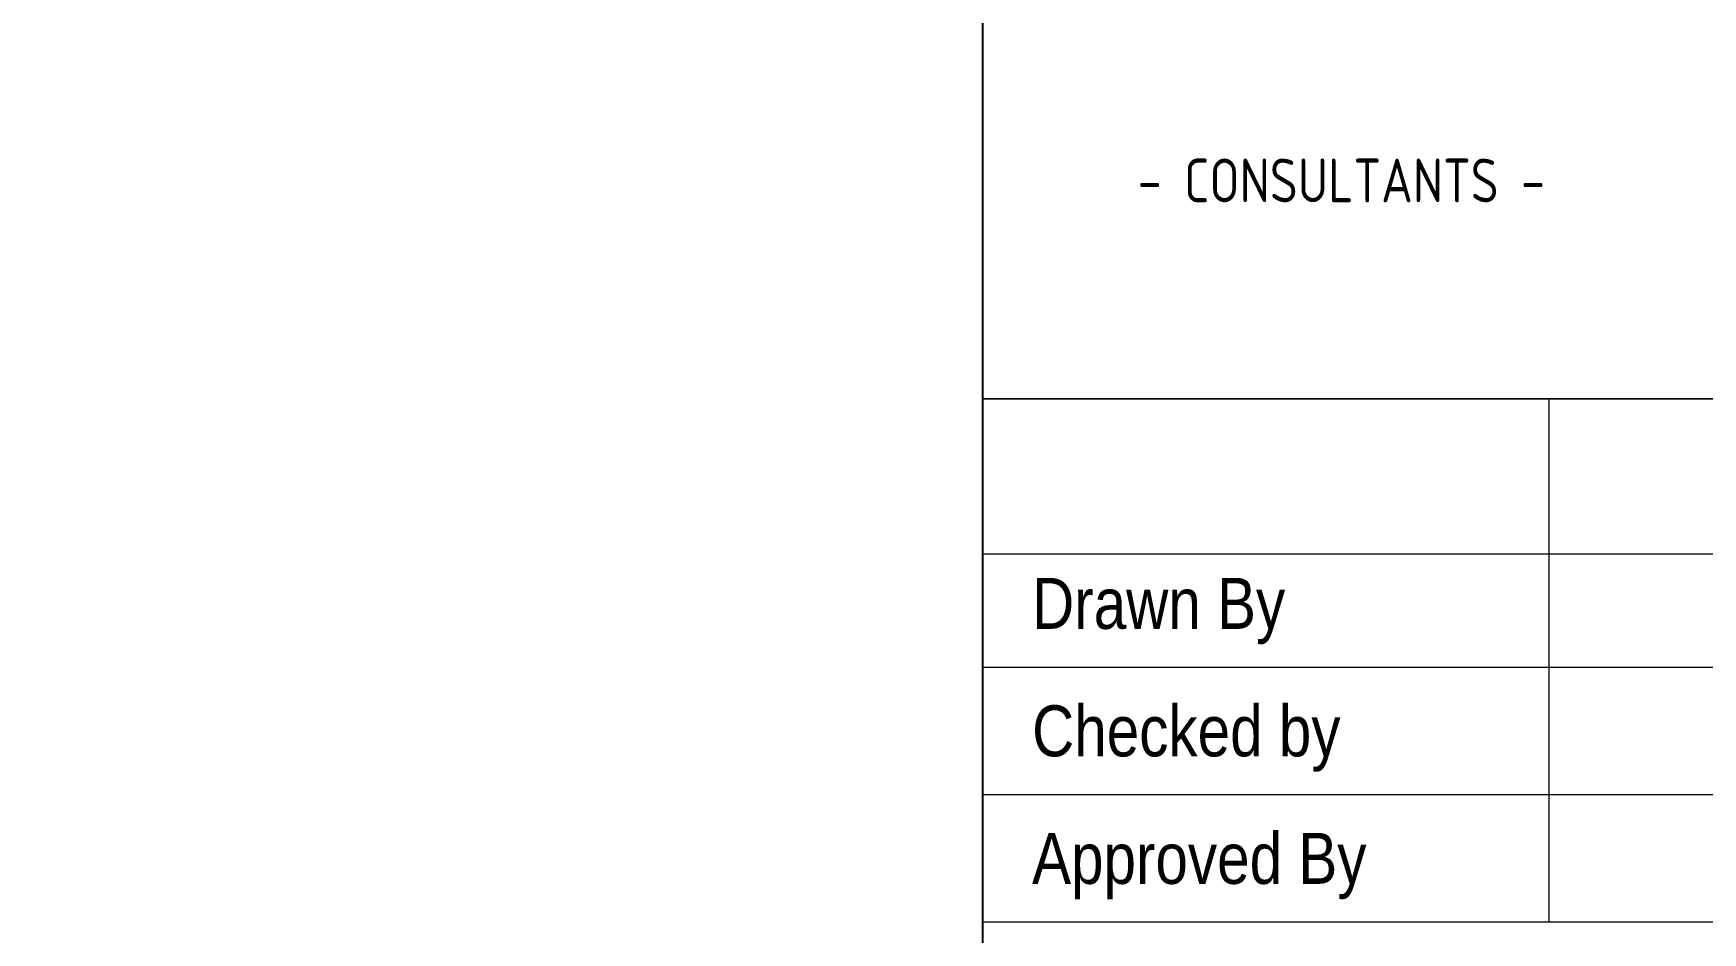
# Model space of a CAD drawing. Header units: millimetres. Extents: x 1112055 to 3390982, y -148532 to 766891.
# Drawn here: x 3062056 to 3072586, y 312765 to 318437 of the extents above; entities that cross this region are included whole.
import ezdxf

# ---------------------------------------------------------------- set-up
doc = ezdxf.new("R2010")
doc.units = ezdxf.units.MM
doc.layers.add('B TITLE BLOCK', color=250, linetype='Continuous', lineweight=0)
doc.layers.add('tb text', color=7, linetype='Continuous', lineweight=13)
doc.styles.add('SWINC', font='swissc.ttf')

msp = doc.modelspace()

# ---------------------------------------------------------------- linework, layer by layer
at = {"layer": 'B TITLE BLOCK', "color": 250, "lineweight": 0}
for p, q in [((3081626.713539361, 316132.4153719869), (3068044.370635276, 316132.4153719869)), ((3068044.370635276, 316132.4153719869), (3081626.713539361, 316132.4153719869)), ((3068044.370635276, 316132.4153719869), (3081626.713539361, 316132.4153719869)), ((3071619.037898515, 312831.3041930092), (3071619.037898515, 316132.4007842813)), ((3068044.737134282, 315154.6236664245), (3081627.08003837, 315154.6236664245)), ((3068044.737134282, 315154.6236664245), (3081627.08003837, 315154.6236664245)), ((3068044.737134282, 314439.739536943), (3081627.08003837, 314439.739536943)), ((3068044.737134282, 314439.739536943), (3081627.08003837, 314439.739536943)), ((3068044.737134282, 313635.521864992), (3081627.08003837, 313635.521864992)), ((3068044.737134282, 313635.521864992), (3081627.08003837, 313635.521864992)), ((3068044.737134282, 313635.521864992), (3081627.08003837, 313635.521864992)), ((3081627.08003837, 312831.3041930412), (3068044.277750411, 312831.3041930412)), ((3081627.08003837, 312831.3041930412), (3068044.737134282, 312831.3041930412))]:
    msp.add_line(p, q, dxfattribs=at)
at = {"layer": 'B TITLE BLOCK', "color": 250, "lineweight": 0, "const_width": 11.32523972296189}
for points in [[(3068044.370635276, 300751.174295683), (3081626.713539361, 300751.174295683), (3081626.713539362, 375813.7297831691), (3068044.370635277, 375813.7297831691)], [(3081626.713539361, 300751.174295683), (3068044.370635276, 300751.174295683), (3068044.370635276, 326657.6088320613), (3081626.713539361, 326657.6088320613)]]:
    msp.add_lwpolyline(points, close=True, dxfattribs=at)

# ---------------------------------------------------------------- texts
at = {"layer": 'B TITLE BLOCK', "color": 251, "char_height": 344.5386488049882, "attachment_point": 2, "style": 'SWINC'}
for insert in [(3070307.316785429, 318221.8736061878), (3192158.790678516, 318221.8736061882)]:
    msp.add_mtext_dynamic_manual_height_columns('\\pxsm1,qj;{\\fBankGothic Lt BT|b0|i0|c0|p34;BHOOMI\\P\\ps*,q*;\\fGost|b0|i0|c0|p2;\\H0.8x;- CONSULTANTS -\\C1; }', width=667332.1859716057, gutter_width=0, heights=[93867.89816479466], dxfattribs=dict(at, insert=insert))
at = {"layer": 'tb text', "style": 'SWINC'}
for s, p in [('Drawn By', (3068356.301551378, 314681.0079030481)), ('Checked by', (3068356.301551378, 313876.7902310823)), ('Approved By', (3068356.301551378, 313072.572559131))]:
    msp.add_text(s, height=321.6870687809856, dxfattribs=at).set_placement(p)

doc.saveas('drawing.dxf')
